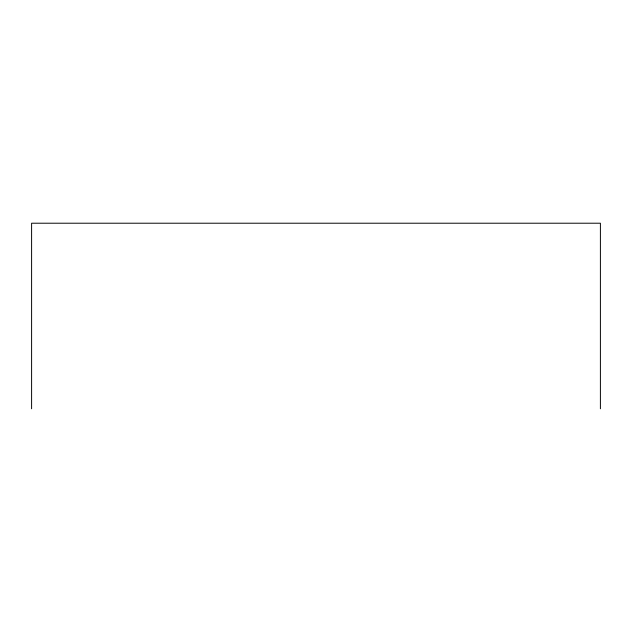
<?xml version="1.0" encoding="UTF-8"?>
<svg xmlns="http://www.w3.org/2000/svg" width="632" height="632" viewBox="0 0 632 632"><rect width="100%" height="100%" fill="white"/><g stroke="black" fill="none" stroke-linecap="round" stroke-linejoin="round"><path stroke-width="0.95" d="M600.4 408.786L600.4 223.215L31.6 223.215L31.6 408.786"/></g></svg>
